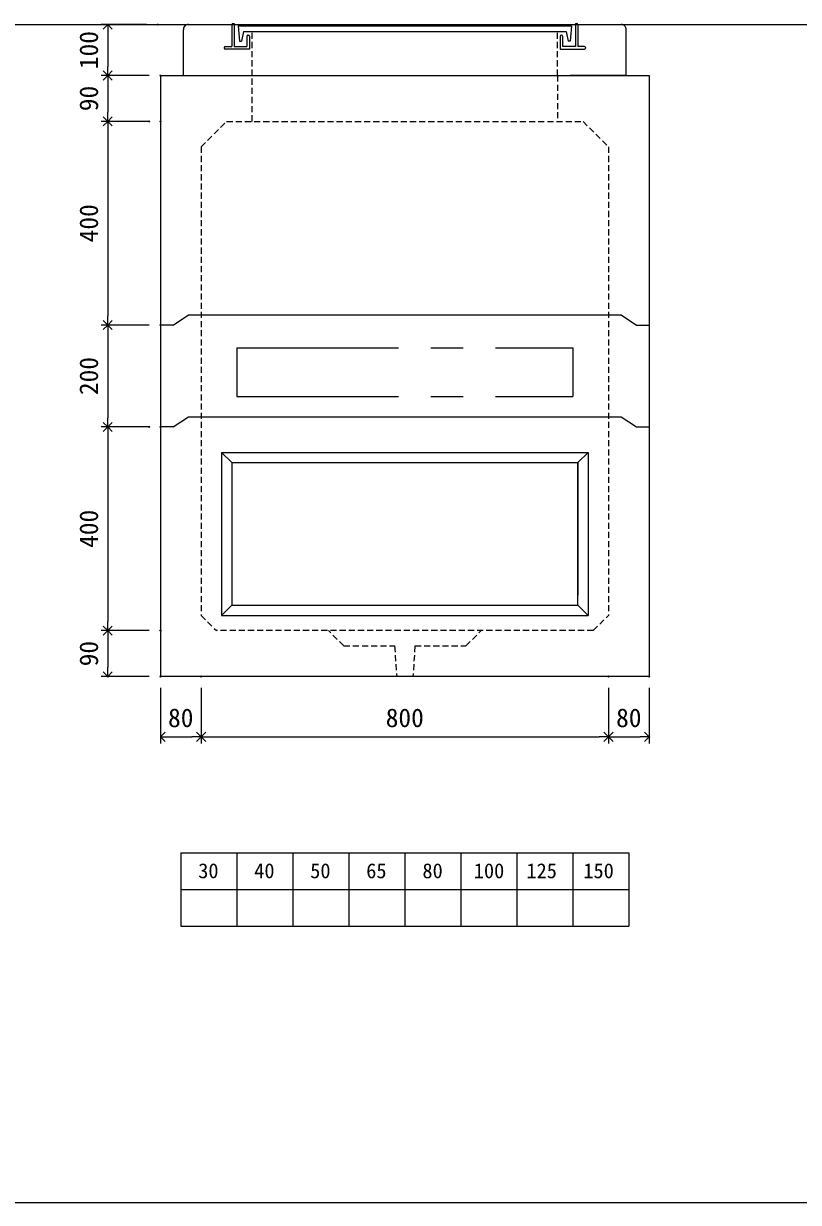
# Model space of a CAD drawing. Units: millimetres, scale not verified. Extents: x -4890 to 4890, y -2301 to 2302.
# Drawn here: x 1846 to 3368, y -1973 to 341 of the extents above; entities that cross this region are included whole.
import ezdxf
from ezdxf.enums import TextEntityAlignment as Align

# ---------------------------------------------------------------- set-up
doc = ezdxf.new("R2010")
doc.units = ezdxf.units.MM
doc.header["$LTSCALE"] = 10
doc.header["$PDMODE"] = 32
doc.header["$PDSIZE"] = 2
doc.linetypes.add('DASHED1', pattern=[1.8, 1.2, -0.6])
doc.linetypes.add('USER2', pattern=[50.8, 31.75, -6.35, 6.35, -6.35])
doc.layers.add('0-1_Defpoints', color=7, linetype='Continuous')
for name, color, linetype, lineweight in [('0-2_waku', 7, 'Continuous', 18), ('0-3_gaikei', 7, 'Continuous', 18), ('0-4_kakure', 7, 'DASHED1', 5), ('0-5_sunpou', 7, 'Continuous', 5), ('0-9_uchigawa', 6, 'Continuous', 18), ('0-B_futa', 3, 'Continuous', 18), ('0-C_GL', 4, 'Continuous', 18), ('0-E_文字１', 7, 'Continuous', 18), ('1-3_uchigawa2', 6, 'USER2', 18)]:
    doc.layers.add(name, color=color, linetype=linetype, lineweight=lineweight)
doc.styles.add('ＭＳ ゴシック', font='')
doc.styles.get('ＭＳ ゴシック').set_extended_font_data('MS Gothic')

# ---------------------------------------------------------------- blocks, each defined once
blk = doc.blocks.new('_Open90')
at = {"layer": '0-5_sunpou'}
blk.add_line((0, 0), (-1, 0), dxfattribs=at)
blk.add_lwpolyline([(-0.5, 0.5), (0, 0), (-0.5, -0.5)], dxfattribs=at)
blk = doc.blocks.new('D100')
at = {"layer": '0-1_Defpoints'}
for p in [(3562.32, 2442.03), (3458.83, 2352.03), (3562.32, 2352.03)]:
    blk.add_point(p, dxfattribs=at)
at = {"layer": '0-5_sunpou'}
for p, q in [((3540.32, 2442.03), (3445.83, 2442.03)), ((3458.83, 2424.03), (3458.83, 2370.03)), ((3540.32, 2352.03), (3445.83, 2352.03))]:
    blk.add_line(p, q, dxfattribs=at)
at = {"layer": '0-5_sunpou', "xscale": 18, "yscale": 18}
for p, rotation in [((3458.83, 2442.03), 90), ((3458.83, 2352.03), 270)]:
    blk.add_blockref('_Open90', p, dxfattribs=dict(at, rotation=rotation))
at = {"layer": '0-5_sunpou', "style": 'ＭＳ ゴシック'}
blk.add_text('90', height=36.66, rotation=90, dxfattribs=at).set_placement((3450.83, 2372.03), align=Align.BOTTOM_LEFT)
blk = doc.blocks.new('D101')
at = {"layer": '0-1_Defpoints'}
for p in [(3562.32, 1752.03), (3458.83, 1352.03), (3562.32, 1352.03)]:
    blk.add_point(p, dxfattribs=at)
at = {"layer": '0-5_sunpou'}
for p, q in [((3540.32, 1752.03), (3445.83, 1752.03)), ((3458.83, 1734.03), (3458.83, 1370.03)), ((3540.32, 1352.03), (3445.83, 1352.03))]:
    blk.add_line(p, q, dxfattribs=at)
at = {"layer": '0-5_sunpou', "xscale": 18, "yscale": 18}
for p, rotation in [((3458.83, 1752.03), 90), ((3458.83, 1352.03), 270)]:
    blk.add_blockref('_Open90', p, dxfattribs=dict(at, rotation=rotation))
at = {"layer": '0-5_sunpou', "style": 'ＭＳ ゴシック'}
blk.add_text('400', height=36.66, rotation=90, dxfattribs=at).set_placement((3450.83, 1514.53), align=Align.BOTTOM_LEFT)
blk = doc.blocks.new('D102')
at = {"layer": '0-1_Defpoints'}
for p in [(3562.32, 1352.03), (3458.83, 1262.03), (3562.32, 1262.03)]:
    blk.add_point(p, dxfattribs=at)
at = {"layer": '0-5_sunpou'}
for p, q in [((3540.32, 1352.03), (3445.83, 1352.03)), ((3458.83, 1334.03), (3458.83, 1280.03)), ((3540.32, 1262.03), (3445.83, 1262.03))]:
    blk.add_line(p, q, dxfattribs=at)
at = {"layer": '0-5_sunpou', "xscale": 18, "yscale": 18}
for p, rotation in [((3458.83, 1352.03), 90), ((3458.83, 1262.03), 270)]:
    blk.add_blockref('_Open90', p, dxfattribs=dict(at, rotation=rotation))
at = {"layer": '0-5_sunpou', "style": 'ＭＳ ゴシック'}
blk.add_text('90', height=36.66, rotation=90, dxfattribs=at).set_placement((3450.83, 1282.03), align=Align.BOTTOM_LEFT)
blk = doc.blocks.new('D103')
at = {"layer": '0-1_Defpoints'}
for p in [(3562.32, 1262.03), (3642.32, 1262.03), (3642.32, 1143.64)]:
    blk.add_point(p, dxfattribs=at)
at = {"layer": '0-5_sunpou'}
for p, q in [((3562.32, 1240.03), (3562.32, 1130.64)), ((3642.32, 1240.03), (3642.32, 1130.64)), ((3580.32, 1143.64), (3624.32, 1143.64))]:
    blk.add_line(p, q, dxfattribs=at)
at = {"layer": '0-5_sunpou', "xscale": 18, "yscale": 18, "rotation": 180}
blk.add_blockref('_Open90', (3562.32, 1143.64), dxfattribs=at)
at = {"layer": '0-5_sunpou', "xscale": 18, "yscale": 18}
blk.add_blockref('_Open90', (3642.32, 1143.64), dxfattribs=at)
at = {"layer": '0-5_sunpou', "style": 'ＭＳ ゴシック'}
blk.add_text('80', height=36.66, dxfattribs=at).set_placement((3577.32, 1151.64), align=Align.BOTTOM_LEFT)
blk = doc.blocks.new('D104')
at = {"layer": '0-1_Defpoints'}
for p in [(3642.32, 1262.03), (4442.32, 1262.03), (4442.32, 1143.64)]:
    blk.add_point(p, dxfattribs=at)
at = {"layer": '0-5_sunpou'}
for p, q in [((3642.32, 1240.03), (3642.32, 1130.64)), ((4442.32, 1240.03), (4442.32, 1130.64)), ((3660.32, 1143.64), (4424.32, 1143.64))]:
    blk.add_line(p, q, dxfattribs=at)
at = {"layer": '0-5_sunpou', "xscale": 18, "yscale": 18, "rotation": 180}
blk.add_blockref('_Open90', (3642.32, 1143.64), dxfattribs=at)
at = {"layer": '0-5_sunpou', "xscale": 18, "yscale": 18}
blk.add_blockref('_Open90', (4442.32, 1143.64), dxfattribs=at)
at = {"layer": '0-5_sunpou', "style": 'ＭＳ ゴシック'}
blk.add_text('800', height=36.66, dxfattribs=at).set_placement((4004.82, 1151.64), align=Align.BOTTOM_LEFT)
blk = doc.blocks.new('D105')
at = {"layer": '0-1_Defpoints'}
for p in [(4442.32, 1262.03), (4522.32, 1262.03), (4522.32, 1143.64)]:
    blk.add_point(p, dxfattribs=at)
at = {"layer": '0-5_sunpou'}
for p, q in [((4442.32, 1240.03), (4442.32, 1130.64)), ((4522.32, 1240.03), (4522.32, 1130.64)), ((4460.32, 1143.64), (4504.32, 1143.64))]:
    blk.add_line(p, q, dxfattribs=at)
at = {"layer": '0-5_sunpou', "xscale": 18, "yscale": 18, "rotation": 180}
blk.add_blockref('_Open90', (4442.32, 1143.64), dxfattribs=at)
at = {"layer": '0-5_sunpou', "xscale": 18, "yscale": 18}
blk.add_blockref('_Open90', (4522.32, 1143.64), dxfattribs=at)
at = {"layer": '0-5_sunpou', "style": 'ＭＳ ゴシック'}
blk.add_text('80', height=36.66, dxfattribs=at).set_placement((4457.32, 1151.64), align=Align.BOTTOM_LEFT)
blk = doc.blocks.new('D106')
at = {"layer": '0-1_Defpoints'}
for p in [(3540.32, 2352.03), (3458.83, 1952.03), (3562.32, 1952.03)]:
    blk.add_point(p, dxfattribs=at)
at = {"layer": '0-5_sunpou'}
for p, q in [((3518.32, 2352.03), (3445.83, 2352.03)), ((3458.83, 2334.03), (3458.83, 1970.03)), ((3540.32, 1952.03), (3445.83, 1952.03))]:
    blk.add_line(p, q, dxfattribs=at)
at = {"layer": '0-5_sunpou', "xscale": 18, "yscale": 18}
for p, rotation in [((3458.83, 2352.03), 90), ((3458.83, 1952.03), 270)]:
    blk.add_blockref('_Open90', p, dxfattribs=dict(at, rotation=rotation))
at = {"layer": '0-5_sunpou', "style": 'ＭＳ ゴシック'}
blk.add_text('400', height=36.66, rotation=90, dxfattribs=at).set_placement((3450.83, 2114.53), align=Align.BOTTOM_LEFT)
blk = doc.blocks.new('D107')
at = {"layer": '0-1_Defpoints'}
for p in [(3562.32, 1952.03), (3458.83, 1752.03), (3540.32, 1752.03)]:
    blk.add_point(p, dxfattribs=at)
at = {"layer": '0-5_sunpou'}
for p, q in [((3540.32, 1952.03), (3445.83, 1952.03)), ((3458.83, 1934.03), (3458.83, 1770.03)), ((3518.32, 1752.03), (3445.83, 1752.03))]:
    blk.add_line(p, q, dxfattribs=at)
at = {"layer": '0-5_sunpou', "xscale": 18, "yscale": 18}
for p, rotation in [((3458.83, 1952.03), 90), ((3458.83, 1752.03), 270)]:
    blk.add_blockref('_Open90', p, dxfattribs=dict(at, rotation=rotation))
at = {"layer": '0-5_sunpou', "style": 'ＭＳ ゴシック'}
blk.add_text('200', height=36.66, rotation=90, dxfattribs=at).set_placement((3450.83, 1814.53), align=Align.BOTTOM_LEFT)
blk = doc.blocks.new('D110')
at = {"layer": '0-1_Defpoints'}
for p in [(3556.77, 2542.03), (3458.83, 2442.03), (3562.32, 2442.03)]:
    blk.add_point(p, dxfattribs=at)
at = {"layer": '0-5_sunpou'}
for p, q in [((3534.77, 2542.03), (3445.83, 2542.03)), ((3458.83, 2524.03), (3458.83, 2460.03)), ((3540.32, 2442.03), (3445.83, 2442.03))]:
    blk.add_line(p, q, dxfattribs=at)
at = {"layer": '0-5_sunpou', "xscale": 18, "yscale": 18}
for p, rotation in [((3458.83, 2542.03), 90), ((3458.83, 2442.03), 270)]:
    blk.add_blockref('_Open90', p, dxfattribs=dict(at, rotation=rotation))
at = {"layer": '0-5_sunpou', "style": 'ＭＳ ゴシック'}
blk.add_text('100', height=36.66, rotation=90, dxfattribs=at).set_placement((3450.83, 2454.53), align=Align.BOTTOM_LEFT)
blk = doc.blocks.new('D113')
at = {"layer": '0-1_Defpoints'}
for p in [(3562.32, 1752.03), (3458.83, 1352.03), (3562.32, 1352.03)]:
    blk.add_point(p, dxfattribs=at)
at = {"layer": '0-5_sunpou'}
for p, q in [((3540.32, 1752.03), (3445.83, 1752.03)), ((3458.83, 1734.03), (3458.83, 1370.03)), ((3540.32, 1352.03), (3445.83, 1352.03))]:
    blk.add_line(p, q, dxfattribs=at)
at = {"layer": '0-5_sunpou', "xscale": 18, "yscale": 18}
for p, rotation in [((3458.83, 1752.03), 90), ((3458.83, 1352.03), 270)]:
    blk.add_blockref('_Open90', p, dxfattribs=dict(at, rotation=rotation))
at = {"layer": '0-5_sunpou', "style": 'ＭＳ ゴシック'}
blk.add_text('400', height=36.66, rotation=90, dxfattribs=at).set_placement((3450.83, 1514.53), align=Align.BOTTOM_LEFT)

msp = doc.modelspace()

# ---------------------------------------------------------------- linework, layer by layer
at = {"layer": '0-2_waku'}
for p, q in [((2154.76, -1286.77), (2154.76, -1430.77)), ((2154.76, -1286.77), (2154.76, -1430.77)), ((2154.76, -1286.77), (2154.76, -1430.77)), ((2154.76, -1286.77), (2154.76, -1430.77)), ((2154.76, -1286.77), (3034.76, -1286.77)), ((2264.76, -1286.77), (2264.76, -1430.77)), ((2374.76, -1286.77), (2374.76, -1430.77)), ((2374.76, -1286.77), (2374.76, -1430.77)), ((2484.76, -1286.77), (2484.76, -1430.77)), ((2594.76, -1286.77), (2594.76, -1430.77)), ((2704.76, -1286.77), (2704.76, -1430.77)), ((2814.76, -1286.77), (2814.76, -1430.77)), ((2924.76, -1286.77), (2924.76, -1430.77)), ((3034.76, -1286.77), (3034.76, -1430.77)), ((2154.76, -1358.77), (3034.76, -1358.77)), ((2154.76, -1430.77), (3034.76, -1430.77)), ((-1230.24, -1973.44), (4889.76, -1973.44)), ((-1230.24, -1973.44), (4889.76, -1973.44))]:
    msp.add_line(p, q, dxfattribs=at)
at = {"layer": '0-3_gaikei'}
for p, q in [((2159.76, 239.23), (2159.76, 329.23)), ((2169.76, 339.23), (2254.76, 339.23)), ((2934.76, 339.23), (3019.76, 339.23)), ((3029.76, 239.23), (3029.76, 329.23)), ((2114.76, 239.23), (3074.76, 239.23)), ((2114.76, 239.23), (2114.76, -940.77)), ((2159.76, 239.23), (2269.76, 239.23)), ((2159.76, 239.23), (2269.76, 239.23)), ((2159.76, 239.23), (2269.76, 239.23)), ((2194.76, 239.23), (2994.76, 239.23)), ((2194.76, 239.23), (2994.76, 239.23)), ((2194.76, 239.23), (2994.76, 239.23)), ((3029.76, 239.23), (2919.76, 239.23)), ((3029.76, 239.23), (2919.76, 239.23)), ((3074.76, 239.23), (3074.76, -940.77)), ((2139.76, -250.77), (2169.76, -230.77)), ((2169.76, -230.77), (3019.76, -230.77)), ((3019.76, -230.77), (3049.76, -250.77)), ((2139.76, -250.77), (2114.76, -250.77)), ((3049.76, -250.77), (3074.76, -250.77)), ((2139.76, -450.77), (2169.76, -430.77)), ((2139.76, -450.77), (2169.76, -430.77)), ((2139.76, -450.77), (2169.76, -430.77)), ((2139.76, -450.77), (2169.76, -430.77)), ((2139.76, -450.77), (2169.76, -430.77)), ((2169.76, -430.77), (3019.76, -430.77)), ((3019.76, -430.77), (3049.76, -450.77)), ((3019.76, -430.77), (3049.76, -450.77)), ((3019.76, -430.77), (3049.76, -450.77)), ((3019.76, -430.77), (3049.76, -450.77)), ((3019.76, -430.77), (3049.76, -450.77)), ((2139.76, -450.77), (2114.76, -450.77)), ((2139.76, -450.77), (2114.76, -450.77)), ((2139.76, -450.77), (2114.76, -450.77)), ((2139.76, -450.77), (2114.76, -450.77)), ((2139.76, -450.77), (2114.76, -450.77)), ((3049.76, -450.77), (3074.76, -450.77)), ((3049.76, -450.77), (3074.76, -450.77)), ((3049.76, -450.77), (3074.76, -450.77)), ((3049.76, -450.77), (3074.76, -450.77)), ((3049.76, -450.77), (3074.76, -450.77)), ((3074.76, -940.77), (2114.76, -940.77))]:
    msp.add_line(p, q, dxfattribs=at)
at = {"layer": '0-3_gaikei', "lineweight": 5}
for p, q in [((2169.76, -230.77), (3019.76, -230.77)), ((2169.76, -430.77), (3019.76, -430.77)), ((2169.76, -430.77), (3019.76, -430.77)), ((2169.76, -430.77), (3019.76, -430.77)), ((2169.76, -430.77), (3019.76, -430.77)), ((2169.76, -430.77), (3019.76, -430.77))]:
    msp.add_line(p, q, dxfattribs=at)
at = {"layer": '0-3_gaikei'}
for centre, radius, start, end in [((2169.18, 329.81), 9.44, 86.47383, 183.52617), ((3020.09, 329.56), 9.68, 358.04251, 91.95749)]:
    msp.add_arc(centre, radius, start, end, dxfattribs=at)
at = {"layer": '0-4_kakure'}
for p, q in [((2294.76, 239.23), (2294.76, 325.73)), ((2894.76, 239.23), (2894.76, 325.73)), ((2294.76, 149.23), (2294.76, 239.23)), ((2894.76, 239.23), (2894.76, 149.23)), ((2194.76, 99.23), (2244.76, 149.23)), ((2244.76, 149.23), (2944.76, 149.23)), ((2244.76, 149.23), (2944.76, 149.23)), ((2944.76, 149.23), (2994.76, 99.23)), ((2194.76, 99.23), (2194.76, -820.77)), ((2994.76, 99.23), (2994.76, -820.77)), ((2194.76, -820.77), (2224.76, -850.77)), ((2964.76, -850.77), (2994.76, -820.77)), ((2964.76, -850.77), (2224.76, -850.77)), ((2474.76, -880.77), (2444.76, -850.77)), ((2474.76, -880.77), (2444.76, -850.77)), ((2714.76, -880.77), (2744.76, -850.77)), ((2714.76, -880.77), (2744.76, -850.77)), ((2474.76, -880.77), (2574.76, -880.77)), ((2474.76, -880.77), (2574.76, -880.77)), ((2574.76, -880.77), (2578.76, -940.77)), ((2614.76, -880.77), (2610.76, -940.77)), ((2614.76, -880.77), (2714.76, -880.77))]:
    msp.add_line(p, q, dxfattribs=at)
at = {"layer": '0-9_uchigawa'}
for p, q in [((2234.76, -500.77), (2954.76, -500.77)), ((2234.76, -500.77), (2234.76, -800.77)), ((2234.76, -500.77), (2254.76, -520.77)), ((2234.76, -500.77), (2254.76, -520.77)), ((2234.76, -500.77), (2234.76, -800.77)), ((2234.76, -500.77), (2954.76, -500.77)), ((2234.76, -500.77), (2234.76, -820.7)), ((2234.76, -500.77), (2254.76, -520.77)), ((2954.76, -500.77), (2934.76, -520.77)), ((2954.76, -500.77), (2934.76, -520.77)), ((2954.76, -500.77), (2954.76, -800.77)), ((2954.76, -500.77), (2954.76, -820.7)), ((2254.76, -520.77), (2934.76, -520.77)), ((2254.76, -520.77), (2254.76, -780.77)), ((2254.76, -520.77), (2254.76, -780.77)), ((2254.76, -520.77), (2254.76, -780.77)), ((2254.76, -520.77), (2254.76, -780.77)), ((2254.76, -520.77), (2254.76, -780.77)), ((2254.76, -520.77), (2254.76, -780.77)), ((2254.76, -520.77), (2254.76, -800.7)), ((2594.76, -520.77), (2934.76, -520.77)), ((2934.76, -520.77), (2934.76, -780.77)), ((2934.76, -520.77), (2934.76, -780.77)), ((2934.76, -800.7), (2934.76, -520.77)), ((2234.76, -820.7), (2254.76, -800.7)), ((2254.76, -800.7), (2934.76, -800.7)), ((2954.76, -820.7), (2934.76, -800.7)), ((2234.76, -820.7), (2954.76, -820.7)), ((2254.76, -820.7), (2954.76, -820.7))]:
    msp.add_line(p, q, dxfattribs=at)
for points in [[(2234.76, -500.77), (2254.76, -520.77), (2254.76, -780.77)], [(2234.76, -500.77), (2254.76, -520.77), (2934.76, -520.77)]]:
    msp.add_lwpolyline(points, dxfattribs=at)
at = {"layer": '0-B_futa'}
for p, q in [((2254.76, 339.23), (2254.76, 296.23)), ((2256.76, 341.23), (2259.76, 341.23)), ((2259.76, 341.23), (2259.76, 296.23)), ((2267.57, 336.73), (2921.9, 336.73)), ((2267.57, 336.73), (2270.06, 306.73)), ((2278.09, 325.73), (2273.77, 306.73)), ((2278.09, 325.73), (2911.43, 325.73)), ((2911.43, 325.73), (2915.75, 306.73)), ((2921.9, 336.73), (2919.65, 306.73)), ((2929.76, 341.23), (2929.76, 296.23)), ((2929.76, 341.23), (2932.76, 341.23)), ((2934.76, 339.23), (2934.76, 296.23)), ((2270.06, 306.73), (2273.77, 306.73)), ((2284.76, 316.23), (2284.76, 296.23)), ((2286.76, 318.23), (2287.76, 318.23)), ((2289.76, 316.23), (2289.76, 291.23)), ((2899.76, 316.23), (2899.76, 291.23)), ((2902.76, 318.23), (2901.76, 318.23)), ((2904.76, 316.23), (2904.76, 296.23)), ((2919.65, 306.73), (2915.75, 306.73)), ((2239.76, 294.23), (2239.76, 293.23)), ((2241.76, 296.23), (2254.76, 296.23)), ((2289.76, 291.23), (2241.76, 291.23)), ((2259.76, 296.23), (2284.76, 296.23)), ((2899.76, 291.23), (2947.76, 291.23)), ((2929.76, 296.23), (2904.76, 296.23)), ((2947.76, 296.23), (2934.76, 296.23)), ((2949.76, 294.23), (2949.76, 293.23))]:
    msp.add_line(p, q, dxfattribs=at)
for centre, start, end in [((2256.76, 339.23), 90, 180), ((2932.76, 339.23), 0, 90), ((2286.76, 316.23), 90, 180), ((2287.76, 316.23), 0, 90), ((2901.76, 316.23), 90, 180), ((2902.76, 316.23), 0, 90), ((2241.76, 294.23), 90, 180), ((2241.76, 293.23), 180, 270), ((2947.76, 294.23), 0, 90), ((2947.76, 293.23), 270, 0)]:
    msp.add_arc(centre, 2, start, end, dxfattribs=at)
at = {"layer": '0-C_GL'}
msp.add_line((-1230.24, 339.23), (4889.76, 339.23), dxfattribs=at)
at = {"layer": '1-3_uchigawa2'}
for p, q in [((2264.76, -295.77), (2264.76, -390.77)), ((2264.76, -295.77), (2924.76, -295.77)), ((2924.76, -295.77), (2924.76, -390.77)), ((2264.76, -390.77), (2924.76, -390.77))]:
    msp.add_line(p, q, dxfattribs=at)

# ---------------------------------------------------------------- block references
at = {"layer": '0-5_sunpou'}
for name in ['D110', 'D100', 'D106', 'D107', 'D101', 'D113', 'D102', 'D103', 'D104', 'D105']:
    msp.add_blockref(name, (-1447.55, -2202.8), dxfattribs=at)

# ---------------------------------------------------------------- texts
at = {"layer": '0-E_文字１', "style": 'ＭＳ ゴシック'}
for s, p in [('30', (2188.96, -1345.68)), ('40', (2298.96, -1345.68)), ('50', (2408.96, -1345.68)), ('65', (2518.96, -1345.68)), ('80', (2629.36, -1345.68)), ('100', (2730.24, -1345.68)), ('125', (2833.62, -1345.68)), ('150', (2945.39, -1345.68))]:
    msp.add_text(s, height=29.33, dxfattribs=at).set_placement(p, align=Align.BOTTOM_LEFT)

doc.saveas('drawing.dxf')
